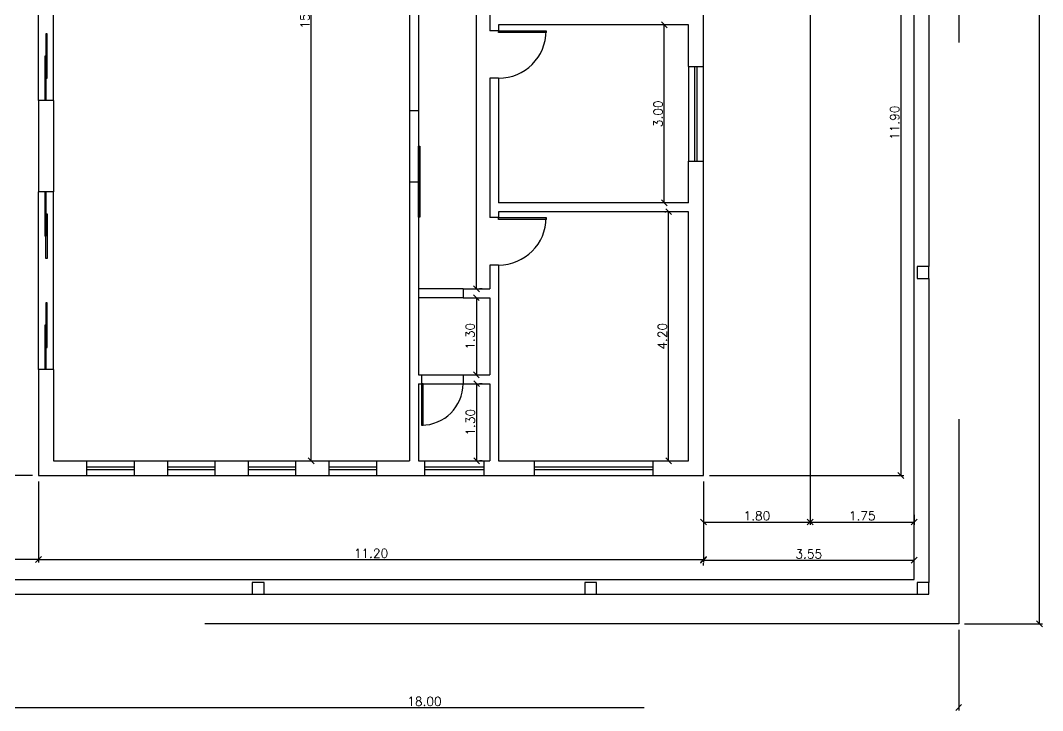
# Model space of a CAD drawing. Header units: millimetres. Extents: x 594.7 to 620.9, y 548.5 to 572.5.
# Drawn here: x 603.72 to 620.93, y 548.49 to 560.13 of the extents above; entities that cross this region are included whole.
import ezdxf

# ---------------------------------------------------------------- set-up
doc = ezdxf.new("R2010")
doc.units = ezdxf.units.MM
doc.linetypes.add('DASHED', pattern=[19.05, 12.7, -6.35])
for name, color, linetype in [('ARQ-ALVENARIA', 4, 'Continuous'), ('ARQ-ESQ-01', 1, 'Continuous'), ('ARQ-ESQ-02', 2, 'Continuous'), ('ARQ-ESTRUTURA', 6, 'Continuous'), ('ARQ-PISO', 8, 'Continuous')]:
    doc.layers.add(name, color=color, linetype=linetype)
doc.layers.add('ARQ-TELHADO', color=252, linetype='DASHED', lineweight=30)
doc.styles.add('ROMANS', font='romans.shx')
doc.dimstyles.new('1-100', dxfattribs={"dimtxt": 0.15, "dimasz": 0.1, "dimexe": 0.05, "dimexo": 0.1, "dimgap": 0.03, "dimtad": 1, "dimzin": 5, "dimdsep": 46, "dimtxsty": 'ROMANS', "dimblk": 'OBLIQUE', "dimcen": 0, "dimclrd": 256, "dimclre": 256, "dimclrt": 2, "dimadec": 0, "dimazin": 0, "dimtfac": 1, "dimtofl": 0, "dimtmove": 2, "dimatfit": 3, "dimfxl": 0.04, "dimtolj": 1, "dimtzin": 1, "dimarcsym": 0})

# ---------------------------------------------------------------- blocks, each defined once
blk = doc.blocks.new('_Oblique')
at = {"color": 0, "linetype": 'ByBlock', "lineweight": -2}
blk.add_line((-0.5, -0.5), (0.5, 0.5), dxfattribs=at)
blk = doc.blocks.new('*D37')
at = {"layer": 'ARQ-TELHADO', "lineweight": -2}
for p, q in [((617.122, 564.352), (618.599, 564.352)), ((618.549, 564.352), (618.549, 552.452)), ((615.322, 552.452), (618.599, 552.452))]:
    blk.add_line(p, q, dxfattribs=at)
at = {"layer": 'DEFPOINTS', "color": 0}
for p in [(617.022, 564.352), (615.222, 552.452), (618.549, 552.452)]:
    blk.add_point(p, dxfattribs=at)
at = {"layer": 'ARQ-TELHADO', "lineweight": -2, "xscale": 0.1, "yscale": 0.1, "zscale": 0.1}
for p, rotation in [((618.549, 564.352), 90), ((618.549, 552.452), 270)]:
    blk.add_blockref('_Oblique', p, dxfattribs=dict(at, rotation=rotation))
at = {"layer": 'ARQ-TELHADO', "color": 2, "insert": (618.444, 558.402), "char_height": 0.15, "attachment_point": 5, "rotation": 90, "style": 'ROMANS'}
blk.add_mtext('\\A1;11.90', dxfattribs=at)
blk = doc.blocks.new('*D38')
at = {"layer": 'ARQ-TELHADO', "lineweight": -2}
for p, q in [((603.922, 569.952), (602.63, 569.952)), ((602.68, 569.952), (602.68, 552.452)), ((603.922, 552.452), (602.63, 552.452))]:
    blk.add_line(p, q, dxfattribs=at)
at = {"layer": 'DEFPOINTS', "color": 0}
for p in [(604.022, 569.952), (602.68, 552.452), (604.022, 552.452)]:
    blk.add_point(p, dxfattribs=at)
at = {"layer": 'ARQ-TELHADO', "lineweight": -2, "xscale": 0.1, "yscale": 0.1, "zscale": 0.1}
for p, rotation in [((602.68, 569.952), 90), ((602.68, 552.452), 270)]:
    blk.add_blockref('_Oblique', p, dxfattribs=dict(at, rotation=rotation))
at = {"layer": 'ARQ-TELHADO', "color": 2, "insert": (602.575, 561.202), "char_height": 0.15, "attachment_point": 5, "rotation": 90, "style": 'ROMANS'}
blk.add_mtext('\\A1;17.50', dxfattribs=at)
blk = doc.blocks.new('*D39')
at = {"layer": 'ARQ-TELHADO', "lineweight": -2}
for p, q in [((604.022, 552.352), (604.022, 550.986)), ((615.222, 552.352), (615.222, 550.986)), ((604.022, 551.036), (615.222, 551.036))]:
    blk.add_line(p, q, dxfattribs=at)
at = {"layer": 'DEFPOINTS', "color": 0}
for p in [(604.022, 552.452), (615.222, 552.452), (615.222, 551.036)]:
    blk.add_point(p, dxfattribs=at)
at = {"layer": 'ARQ-TELHADO', "lineweight": -2, "xscale": 0.1, "yscale": 0.1, "zscale": 0.1, "rotation": 180}
blk.add_blockref('_Oblique', (604.022, 551.036), dxfattribs=at)
at = {"layer": 'ARQ-TELHADO', "lineweight": -2, "xscale": 0.1, "yscale": 0.1, "zscale": 0.1}
blk.add_blockref('_Oblique', (615.222, 551.036), dxfattribs=at)
at = {"layer": 'ARQ-TELHADO', "color": 2, "insert": (609.622, 551.141), "char_height": 0.15, "attachment_point": 5, "style": 'ROMANS'}
blk.add_mtext('\\A1;11.20', dxfattribs=at)
blk = doc.blocks.new('*D40')
at = {"layer": 'ARQ-TELHADO', "lineweight": -2}
for p, q in [((617.022, 564.252), (617.022, 551.619)), ((615.222, 552.352), (615.222, 551.619)), ((615.222, 551.669), (617.022, 551.669))]:
    blk.add_line(p, q, dxfattribs=at)
at = {"layer": 'DEFPOINTS', "color": 0}
for p in [(617.022, 564.352), (615.222, 552.452), (617.022, 551.669)]:
    blk.add_point(p, dxfattribs=at)
at = {"layer": 'ARQ-TELHADO', "lineweight": -2, "xscale": 0.1, "yscale": 0.1, "zscale": 0.1}
for p, rotation in [((615.222, 551.669), 90), ((617.022, 551.669), 270)]:
    blk.add_blockref('_Oblique', p, dxfattribs=dict(at, rotation=rotation))
at = {"layer": 'ARQ-TELHADO', "color": 2, "insert": (616.122, 551.774), "char_height": 0.15, "attachment_point": 5, "style": 'ROMANS'}
blk.add_mtext('\\A1;1.80', dxfattribs=at)
blk = doc.blocks.new('*D52')
at = {"layer": 'ARQ-TELHADO', "lineweight": -2}
for p, q in [((614.572, 556.902), (614.586, 556.902)), ((614.636, 552.702), (614.636, 556.902)), ((614.572, 552.702), (614.586, 552.702))]:
    blk.add_line(p, q, dxfattribs=at)
at = {"layer": 'DEFPOINTS', "color": 0}
for p in [(614.636, 556.902), (614.672, 556.902), (614.672, 552.702)]:
    blk.add_point(p, dxfattribs=at)
at = {"layer": 'ARQ-TELHADO', "lineweight": -2, "xscale": 0.1, "yscale": 0.1, "zscale": 0.1}
for p, rotation in [((614.636, 556.902), 90), ((614.636, 552.702), 270)]:
    blk.add_blockref('_Oblique', p, dxfattribs=dict(at, rotation=rotation))
at = {"layer": 'ARQ-TELHADO', "color": 2, "insert": (614.531, 554.802), "char_height": 0.15, "attachment_point": 5, "rotation": 90, "style": 'ROMANS'}
blk.add_mtext('\\A1;4.20', dxfattribs=at)
blk = doc.blocks.new('*D53')
at = {"layer": 'ARQ-TELHADO', "lineweight": -2}
for p, q in [((614.536, 560.052), (614.513, 560.052)), ((614.563, 557.052), (614.563, 560.052)), ((614.536, 557.052), (614.513, 557.052))]:
    blk.add_line(p, q, dxfattribs=at)
at = {"layer": 'DEFPOINTS', "color": 0}
for p in [(614.563, 560.052), (614.636, 560.052), (614.636, 557.052)]:
    blk.add_point(p, dxfattribs=at)
at = {"layer": 'ARQ-TELHADO', "lineweight": -2, "xscale": 0.1, "yscale": 0.1, "zscale": 0.1}
for p, rotation in [((614.563, 560.052), 90), ((614.563, 557.052), 270)]:
    blk.add_blockref('_Oblique', p, dxfattribs=dict(at, rotation=rotation))
at = {"layer": 'ARQ-TELHADO', "color": 2, "insert": (614.458, 558.552), "char_height": 0.15, "attachment_point": 5, "rotation": 90, "style": 'ROMANS'}
blk.add_mtext('\\A1;3.00', dxfattribs=at)
blk = doc.blocks.new('*D105')
at = {"layer": 'ARQ-TELHADO', "lineweight": -2}
for p, q in [((602.272, 551.136), (602.272, 551.089)), ((604.022, 551.039), (602.272, 551.039)), ((604.022, 551.136), (604.022, 551.089))]:
    blk.add_line(p, q, dxfattribs=at)
at = {"layer": 'DEFPOINTS', "color": 0}
for p in [(602.272, 551.039), (602.272, 551.036), (604.022, 551.036)]:
    blk.add_point(p, dxfattribs=at)
at = {"layer": 'ARQ-TELHADO', "lineweight": -2, "xscale": 0.1, "yscale": 0.1, "zscale": 0.1, "rotation": 180}
blk.add_blockref('_Oblique', (602.272, 551.039), dxfattribs=at)
at = {"layer": 'ARQ-TELHADO', "lineweight": -2, "xscale": 0.1, "yscale": 0.1, "zscale": 0.1}
blk.add_blockref('_Oblique', (604.022, 551.039), dxfattribs=at)
at = {"layer": 'ARQ-TELHADO', "color": 2, "insert": (603.147, 551.144), "char_height": 0.15, "attachment_point": 5, "style": 'ROMANS'}
blk.add_mtext('\\A1;1.75', dxfattribs=at)
blk = doc.blocks.new('*D106')
at = {"layer": 'ARQ-TELHADO', "lineweight": -2}
for p, q in [((617.022, 551.769), (617.022, 551.719)), ((618.772, 551.788), (618.772, 551.619)), ((617.022, 551.669), (618.772, 551.669))]:
    blk.add_line(p, q, dxfattribs=at)
at = {"layer": 'DEFPOINTS', "color": 0}
for p in [(618.772, 551.888), (617.022, 551.669), (618.772, 551.669)]:
    blk.add_point(p, dxfattribs=at)
at = {"layer": 'ARQ-TELHADO', "lineweight": -2, "xscale": 0.1, "yscale": 0.1, "zscale": 0.1, "rotation": 180}
blk.add_blockref('_Oblique', (617.022, 551.669), dxfattribs=at)
at = {"layer": 'ARQ-TELHADO', "lineweight": -2, "xscale": 0.1, "yscale": 0.1, "zscale": 0.1}
blk.add_blockref('_Oblique', (618.772, 551.669), dxfattribs=at)
at = {"layer": 'ARQ-TELHADO', "color": 2, "insert": (617.897, 551.774), "char_height": 0.15, "attachment_point": 5, "style": 'ROMANS'}
blk.add_mtext('\\A1;1.75', dxfattribs=at)
blk = doc.blocks.new('*D107')
at = {"layer": 'ARQ-TELHADO', "lineweight": -2}
for p, q in [((615.222, 551.025), (618.772, 551.025)), ((615.222, 550.936), (615.222, 550.975)), ((618.772, 550.936), (618.772, 550.975))]:
    blk.add_line(p, q, dxfattribs=at)
at = {"layer": 'DEFPOINTS', "color": 0}
for p in [(615.222, 551.036), (618.772, 551.036), (618.772, 551.025)]:
    blk.add_point(p, dxfattribs=at)
at = {"layer": 'ARQ-TELHADO', "lineweight": -2, "xscale": 0.1, "yscale": 0.1, "zscale": 0.1, "rotation": 180}
blk.add_blockref('_Oblique', (615.222, 551.025), dxfattribs=at)
at = {"layer": 'ARQ-TELHADO', "lineweight": -2, "xscale": 0.1, "yscale": 0.1, "zscale": 0.1}
blk.add_blockref('_Oblique', (618.772, 551.025), dxfattribs=at)
at = {"layer": 'ARQ-TELHADO', "color": 2, "insert": (616.997, 551.13), "char_height": 0.15, "attachment_point": 5, "style": 'ROMANS'}
blk.add_mtext('\\A1;3.55', dxfattribs=at)
blk = doc.blocks.new('*D113')
at = {"layer": 'ARQ-TELHADO', "lineweight": -2}
for p, q in [((611.297, 555.452), (611.347, 555.452)), ((611.397, 555.452), (611.397, 554.152)), ((611.297, 554.152), (611.347, 554.152))]:
    blk.add_line(p, q, dxfattribs=at)
at = {"layer": 'DEFPOINTS', "color": 0}
for p in [(611.397, 555.452), (611.397, 554.152), (611.397, 554.152)]:
    blk.add_point(p, dxfattribs=at)
at = {"layer": 'ARQ-TELHADO', "lineweight": -2, "xscale": 0.1, "yscale": 0.1, "zscale": 0.1}
for p, rotation in [((611.397, 555.452), 90), ((611.397, 554.152), 270)]:
    blk.add_blockref('_Oblique', p, dxfattribs=dict(at, rotation=rotation))
at = {"layer": 'ARQ-TELHADO', "color": 2, "insert": (611.292, 554.802), "char_height": 0.15, "attachment_point": 5, "rotation": 90, "style": 'ROMANS'}
blk.add_mtext('\\A1;1.30', dxfattribs=at)
blk = doc.blocks.new('*D114')
at = {"layer": 'ARQ-TELHADO', "lineweight": -2}
for p, q in [((611.402, 554.002), (611.402, 552.702)), ((611.497, 554.002), (611.452, 554.002)), ((611.497, 552.702), (611.452, 552.702))]:
    blk.add_line(p, q, dxfattribs=at)
at = {"layer": 'DEFPOINTS', "color": 0}
for p in [(611.397, 554.002), (611.397, 552.702), (611.402, 552.702)]:
    blk.add_point(p, dxfattribs=at)
at = {"layer": 'ARQ-TELHADO', "lineweight": -2, "xscale": 0.1, "yscale": 0.1, "zscale": 0.1}
for p, rotation in [((611.402, 554.002), 90), ((611.402, 552.702), 270)]:
    blk.add_blockref('_Oblique', p, dxfattribs=dict(at, rotation=rotation))
at = {"layer": 'ARQ-TELHADO', "color": 2, "insert": (611.297, 553.352), "char_height": 0.15, "attachment_point": 5, "rotation": 90, "style": 'ROMANS'}
blk.add_mtext('\\A1;1.30', dxfattribs=at)
blk = doc.blocks.new('*D115')
at = {"layer": 'ARQ-TELHADO', "lineweight": -2}
for p, q in [((611.399, 555.602), (611.399, 565.552)), ((611.497, 565.552), (611.449, 565.552)), ((611.497, 555.602), (611.449, 555.602))]:
    blk.add_line(p, q, dxfattribs=at)
at = {"layer": 'DEFPOINTS', "color": 0}
for p in [(611.397, 565.552), (611.399, 565.552), (611.397, 555.602)]:
    blk.add_point(p, dxfattribs=at)
at = {"layer": 'ARQ-TELHADO', "lineweight": -2, "xscale": 0.1, "yscale": 0.1, "zscale": 0.1}
for p, rotation in [((611.399, 565.552), 90), ((611.399, 555.602), 270)]:
    blk.add_blockref('_Oblique', p, dxfattribs=dict(at, rotation=rotation))
at = {"layer": 'ARQ-TELHADO', "color": 2, "insert": (611.294, 560.577), "char_height": 0.15, "attachment_point": 5, "rotation": 90, "style": 'ROMANS'}
blk.add_mtext('\\A1;9.95', dxfattribs=at)
blk = doc.blocks.new('*D117')
at = {"layer": 'ARQ-TELHADO', "lineweight": -2}
for p, q in [((608.532, 567.852), (608.566, 567.852)), ((608.616, 552.702), (608.616, 567.852)), ((608.532, 552.702), (608.566, 552.702))]:
    blk.add_line(p, q, dxfattribs=at)
at = {"layer": 'DEFPOINTS', "color": 0}
for p in [(608.616, 567.852), (608.632, 567.852), (608.632, 552.702)]:
    blk.add_point(p, dxfattribs=at)
at = {"layer": 'ARQ-TELHADO', "lineweight": -2, "xscale": 0.1, "yscale": 0.1, "zscale": 0.1}
for p, rotation in [((608.616, 567.852), 90), ((608.616, 552.702), 270)]:
    blk.add_blockref('_Oblique', p, dxfattribs=dict(at, rotation=rotation))
at = {"layer": 'ARQ-TELHADO', "color": 2, "insert": (608.511, 560.277), "char_height": 0.15, "attachment_point": 5, "rotation": 90, "style": 'ROMANS'}
blk.add_mtext('\\A1;15.15', dxfattribs=at)
blk = doc.blocks.new('*D120')
at = {"layer": 'ARQ-TELHADO', "lineweight": -2}
for p, q in [((601.522, 549.852), (601.522, 548.49)), ((619.522, 549.852), (619.522, 548.49)), ((601.522, 548.54), (619.522, 548.54))]:
    blk.add_line(p, q, dxfattribs=at)
at = {"layer": 'DEFPOINTS', "color": 0}
for p in [(601.522, 549.952), (619.522, 549.952), (619.522, 548.54)]:
    blk.add_point(p, dxfattribs=at)
at = {"layer": 'ARQ-TELHADO', "lineweight": -2, "xscale": 0.1, "yscale": 0.1, "zscale": 0.1, "rotation": 180}
blk.add_blockref('_Oblique', (601.522, 548.54), dxfattribs=at)
at = {"layer": 'ARQ-TELHADO', "lineweight": -2, "xscale": 0.1, "yscale": 0.1, "zscale": 0.1}
blk.add_blockref('_Oblique', (619.522, 548.54), dxfattribs=at)
at = {"layer": 'ARQ-TELHADO', "color": 2, "insert": (610.522, 548.645), "char_height": 0.15, "attachment_point": 5, "style": 'ROMANS'}
blk.add_mtext('\\A1;18.00', dxfattribs=at)
blk = doc.blocks.new('*D121')
at = {"layer": 'ARQ-TELHADO', "lineweight": -2}
for p, q in [((619.622, 572.452), (620.935, 572.452)), ((620.885, 549.952), (620.885, 572.452)), ((619.622, 549.952), (620.935, 549.952))]:
    blk.add_line(p, q, dxfattribs=at)
at = {"layer": 'DEFPOINTS', "color": 0}
for p in [(619.522, 572.452), (620.885, 572.452), (619.522, 549.952)]:
    blk.add_point(p, dxfattribs=at)
at = {"layer": 'ARQ-TELHADO', "lineweight": -2, "xscale": 0.1, "yscale": 0.1, "zscale": 0.1}
for p, rotation in [((620.885, 572.452), 90), ((620.885, 549.952), 270)]:
    blk.add_blockref('_Oblique', p, dxfattribs=dict(at, rotation=rotation))
at = {"layer": 'ARQ-TELHADO', "color": 2, "insert": (620.78, 561.202), "char_height": 0.15, "attachment_point": 5, "rotation": 90, "style": 'ROMANS'}
blk.add_mtext('\\A1;22.50', dxfattribs=at)

msp = doc.modelspace()

# ---------------------------------------------------------------- linework, layer by layer
at = {"layer": 'ARQ-ALVENARIA'}
for p, q in [((610.272, 567.852), (610.272, 558.608)), ((610.422, 565.552), (610.422, 558.608)), ((615.222, 559.352), (615.222, 560.502)), ((611.622, 560.252), (611.622, 559.952)), ((611.772, 559.952), (611.622, 559.952)), ((614.972, 560.052), (611.772, 560.052)), ((611.772, 560.052), (611.772, 559.952)), ((614.972, 559.352), (614.972, 560.052)), ((614.972, 559.352), (615.222, 559.352)), ((611.772, 559.152), (611.622, 559.152)), ((611.622, 559.152), (611.622, 556.802)), ((611.772, 559.152), (611.772, 557.052)), ((604.272, 558.777), (604.022, 558.777)), ((604.022, 558.777), (604.022, 557.239)), ((604.272, 558.777), (604.272, 557.239)), ((610.272, 558.608), (610.422, 558.608)), ((614.972, 557.052), (614.972, 557.752)), ((614.972, 557.752), (615.222, 557.752)), ((615.222, 552.452), (615.222, 557.752)), ((610.272, 557.408), (610.422, 557.408)), ((610.272, 557.408), (610.272, 552.702)), ((610.422, 557.408), (610.422, 554.152)), ((604.272, 557.239), (604.022, 557.239)), ((614.972, 557.052), (611.772, 557.052)), ((614.972, 556.902), (611.772, 556.902)), ((611.772, 556.902), (611.772, 556.802)), ((614.972, 552.702), (614.972, 556.902)), ((611.772, 556.802), (611.622, 556.802)), ((611.772, 556.002), (611.622, 556.002)), ((611.622, 556.002), (611.622, 555.602)), ((611.772, 556.002), (611.772, 552.702)), ((611.172, 555.602), (611.172, 555.452)), ((611.172, 555.602), (611.622, 555.602)), ((611.172, 555.452), (611.622, 555.452)), ((611.622, 555.452), (611.622, 554.152)), ((604.272, 554.239), (604.022, 554.239)), ((604.022, 554.239), (604.022, 552.452)), ((604.272, 554.239), (604.272, 552.702)), ((610.422, 554.152), (610.472, 554.152)), ((610.472, 554.152), (610.472, 554.002)), ((611.172, 554.152), (611.622, 554.152)), ((611.172, 554.152), (611.172, 554.002)), ((610.422, 554.002), (610.472, 554.002)), ((610.422, 554.002), (610.422, 552.702)), ((611.172, 554.002), (611.622, 554.002)), ((611.622, 554.002), (611.622, 552.702)), ((604.272, 552.702), (604.832, 552.702)), ((604.832, 552.702), (604.832, 552.452)), ((605.632, 552.702), (605.632, 552.452)), ((605.632, 552.702), (606.192, 552.702)), ((606.192, 552.702), (606.192, 552.452)), ((606.992, 552.702), (606.992, 552.452)), ((606.992, 552.702), (607.552, 552.702)), ((607.552, 552.702), (607.552, 552.452)), ((608.352, 552.702), (608.352, 552.452)), ((608.352, 552.702), (608.912, 552.702)), ((608.912, 552.702), (608.912, 552.452)), ((609.712, 552.702), (609.712, 552.452)), ((609.712, 552.702), (610.272, 552.702)), ((610.422, 552.702), (610.522, 552.702)), ((610.522, 552.702), (610.522, 552.452)), ((611.522, 552.702), (611.522, 552.452)), ((611.522, 552.702), (611.622, 552.702)), ((611.772, 552.702), (612.372, 552.702)), ((612.372, 552.702), (612.372, 552.452)), ((614.372, 552.702), (614.372, 552.452)), ((614.372, 552.702), (614.972, 552.702)), ((604.022, 552.452), (604.832, 552.452)), ((605.632, 552.452), (606.192, 552.452)), ((606.992, 552.452), (607.552, 552.452)), ((608.352, 552.452), (608.912, 552.452)), ((609.712, 552.452), (610.522, 552.452)), ((611.522, 552.452), (612.372, 552.452)), ((614.372, 552.452), (615.222, 552.452))]:
    msp.add_line(p, q, dxfattribs=at)
for points in [[(619.022, 555.777), (619.022, 555.977), (618.822, 555.977), (618.822, 555.777), (619.022, 555.777)], [(607.622, 550.452), (607.822, 550.452), (607.822, 550.652), (607.622, 550.652), (607.622, 550.452)], [(613.222, 550.452), (613.422, 550.452), (613.422, 550.652), (613.222, 550.652), (613.222, 550.452)], [(619.022, 550.452), (619.022, 550.652), (618.822, 550.652), (618.822, 550.452), (619.022, 550.452)]]:
    msp.add_lwpolyline(points, dxfattribs=at)
at = {"layer": 'ARQ-ESQ-01'}
for p, q in [((614.972, 559.352), (614.972, 557.752)), ((615.222, 557.752), (615.222, 559.352)), ((604.832, 552.702), (605.632, 552.702)), ((606.192, 552.702), (606.992, 552.702)), ((607.552, 552.702), (608.352, 552.702)), ((608.912, 552.702), (609.712, 552.702)), ((610.522, 552.702), (611.522, 552.702)), ((612.372, 552.702), (614.372, 552.702)), ((604.832, 552.452), (605.632, 552.452)), ((606.192, 552.452), (606.992, 552.452)), ((607.552, 552.452), (608.352, 552.452)), ((608.912, 552.452), (609.712, 552.452)), ((610.522, 552.452), (611.522, 552.452)), ((612.372, 552.452), (614.372, 552.452))]:
    msp.add_line(p, q, dxfattribs=at)
for centre, radius in [((611.772, 559.952), 0.8), ((611.772, 556.802), 0.8), ((610.472, 554.002), 0.7)]:
    msp.add_arc(centre, radius, 270, 0, dxfattribs=at)
at = {"layer": 'ARQ-ESQ-02'}
for p, q in [((604.147, 559.527), (604.127, 559.527)), ((604.127, 559.527), (604.127, 558.777)), ((604.147, 559.527), (604.147, 558.777)), ((615.077, 557.752), (615.077, 559.352)), ((615.117, 557.752), (615.117, 559.352)), ((610.422, 558.008), (610.442, 558.008)), ((610.422, 556.808), (610.422, 558.008)), ((610.442, 558.008), (610.442, 556.808)), ((604.127, 557.239), (604.127, 556.489)), ((604.147, 557.239), (604.147, 556.489)), ((610.442, 556.808), (610.422, 556.808)), ((604.147, 556.489), (604.127, 556.489)), ((604.127, 554.989), (604.127, 554.239)), ((604.147, 554.989), (604.127, 554.989)), ((604.147, 554.989), (604.147, 554.239)), ((604.832, 552.597), (605.632, 552.597)), ((604.832, 552.557), (605.632, 552.557)), ((606.192, 552.597), (606.992, 552.597)), ((606.192, 552.557), (606.992, 552.557)), ((607.552, 552.597), (608.352, 552.597)), ((607.552, 552.557), (608.352, 552.557)), ((608.912, 552.597), (609.712, 552.597)), ((608.912, 552.557), (609.712, 552.557)), ((610.522, 552.597), (611.522, 552.597)), ((610.522, 552.557), (611.522, 552.557)), ((612.372, 552.597), (614.372, 552.597)), ((612.372, 552.557), (614.372, 552.557))]:
    msp.add_line(p, q, dxfattribs=at)
for points in [[(611.772, 559.952), (612.572, 559.952), (612.572, 559.922), (611.772, 559.922), (611.778, 559.951)], [(604.147, 559.152), (604.167, 559.152), (604.167, 559.902), (604.147, 559.902), (604.147, 559.152)], [(604.147, 556.864), (604.167, 556.864), (604.167, 556.114), (604.147, 556.114), (604.147, 556.864)], [(611.772, 556.802), (612.572, 556.802), (612.572, 556.772), (611.772, 556.772), (611.772, 556.802)], [(604.147, 554.614), (604.167, 554.614), (604.167, 555.364), (604.147, 555.364), (604.147, 554.614)], [(610.472, 554.002), (610.472, 553.302), (610.502, 553.302), (610.502, 554.002), (610.472, 554.002)]]:
    msp.add_lwpolyline(points, dxfattribs=at)
at = {"layer": 'ARQ-ESTRUTURA'}
for p, q in [((618.772, 550.702), (618.772, 571.702)), ((619.022, 561.102), (619.022, 555.977)), ((619.022, 555.777), (619.022, 550.652)), ((602.272, 550.702), (618.772, 550.702)), ((602.222, 550.452), (607.622, 550.452)), ((607.822, 550.452), (613.222, 550.452)), ((613.422, 550.452), (618.822, 550.452))]:
    msp.add_line(p, q, dxfattribs=at)
at = {"layer": 'ARQ-PISO'}
for p, q in [((604.022, 558.777), (604.022, 561.777)), ((604.272, 558.777), (604.272, 561.777)), ((610.272, 558.608), (610.272, 557.408)), ((610.422, 558.608), (610.422, 557.408)), ((604.022, 554.239), (604.022, 557.239)), ((604.272, 554.239), (604.272, 557.239)), ((611.172, 555.602), (610.422, 555.602)), ((611.172, 555.452), (610.422, 555.452)), ((610.472, 554.152), (611.172, 554.152)), ((610.472, 554.002), (611.172, 554.002))]:
    msp.add_line(p, q, dxfattribs=at)
at = {"layer": 'ARQ-TELHADO'}
msp.add_lwpolyline([(601.522, 572.452), (619.522, 572.452), (619.522, 549.952), (601.522, 549.952), (601.522, 572.452)], dxfattribs=at)

# ---------------------------------------------------------------- dimensions: what is measured, and where the dimension line sits
for base, p1, p2, picture, middle in [((620.885, 572.452), (619.522, 549.952), (619.522, 572.452), '*D121', (620.78, 561.202)), ((608.616, 567.852), (608.632, 552.702), (608.632, 567.852), '*D117', (608.511, 560.277)), ((611.399, 565.552), (611.397, 555.602), (611.397, 565.552), '*D115', (611.294, 560.577)), ((614.563, 560.052), (614.636, 557.052), (614.636, 560.052), '*D53', (614.458, 558.552)), ((614.636, 556.902), (614.672, 552.702), (614.672, 556.902), '*D52', (614.531, 554.802)), ((611.397, 554.152), (611.397, 555.452), (611.397, 554.152), '*D113', (611.292, 554.802)), ((611.402, 552.702), (611.397, 554.002), (611.397, 552.702), '*D114', (611.297, 553.352))]:
    dim = msp.add_linear_dim(base=base, p1=p1, p2=p2, angle=90, dimstyle='1-100', override={"dimlfac": 1}, dxfattribs=at)
    dim.commit()
    dim.dimension.update_dxf_attribs({"geometry": picture, "text_midpoint": middle})
for p1, p2, distance, picture, middle in [((604.022, 569.952), (604.022, 552.452), -1.342, '*D38', (602.575, 561.202)), ((604.022, 552.452), (615.222, 552.452), -1.415, '*D39', (609.622, 551.141))]:
    dim = msp.add_aligned_dim(p1=p1, p2=p2, distance=distance, dimstyle='1-100', override={"dimlfac": 1}, dxfattribs=at)
    dim.commit()
    dim.dimension.update_dxf_attribs({"geometry": picture, "text_midpoint": middle})
dim = msp.add_linear_dim(base=(617.022, 551.669), p1=(615.222, 552.452), p2=(617.022, 564.352), dimstyle='1-100', dxfattribs=at)
dim.commit()
dim.dimension.update_dxf_attribs({"geometry": '*D40', "text_midpoint": (616.122, 551.774)})
dim = msp.add_linear_dim(base=(618.549, 552.452), p1=(617.022, 564.352), p2=(615.222, 552.452), angle=270, dimstyle='1-100', dxfattribs=at)
dim.commit()
dim.dimension.update_dxf_attribs({"geometry": '*D37', "text_midpoint": (618.444, 558.402)})
for base, p1, p2, picture, middle in [((618.772, 551.669), (617.022, 551.669), (618.772, 551.888), '*D106', (617.897, 551.774)), ((602.272, 551.039), (604.022, 551.036), (602.272, 551.036), '*D105', (603.147, 551.144)), ((618.772, 551.025), (615.222, 551.036), (618.772, 551.036), '*D107', (616.997, 551.13)), ((619.522, 548.54), (601.522, 549.952), (619.522, 549.952), '*D120', (610.522, 548.645))]:
    dim = msp.add_linear_dim(base=base, p1=p1, p2=p2, dimstyle='1-100', override={"dimlfac": 1}, dxfattribs=at)
    dim.commit()
    dim.dimension.update_dxf_attribs({"geometry": picture, "text_midpoint": middle})

doc.saveas('drawing.dxf')
